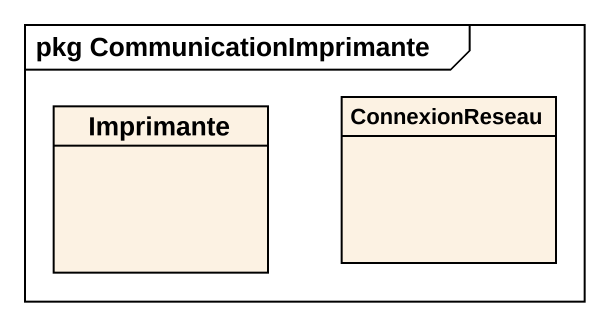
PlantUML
@startuml
mainframe pkg CommunicationImprimante
hide circle
hide empty members
class Imprimante
class ConnexionReseau
@enduml
